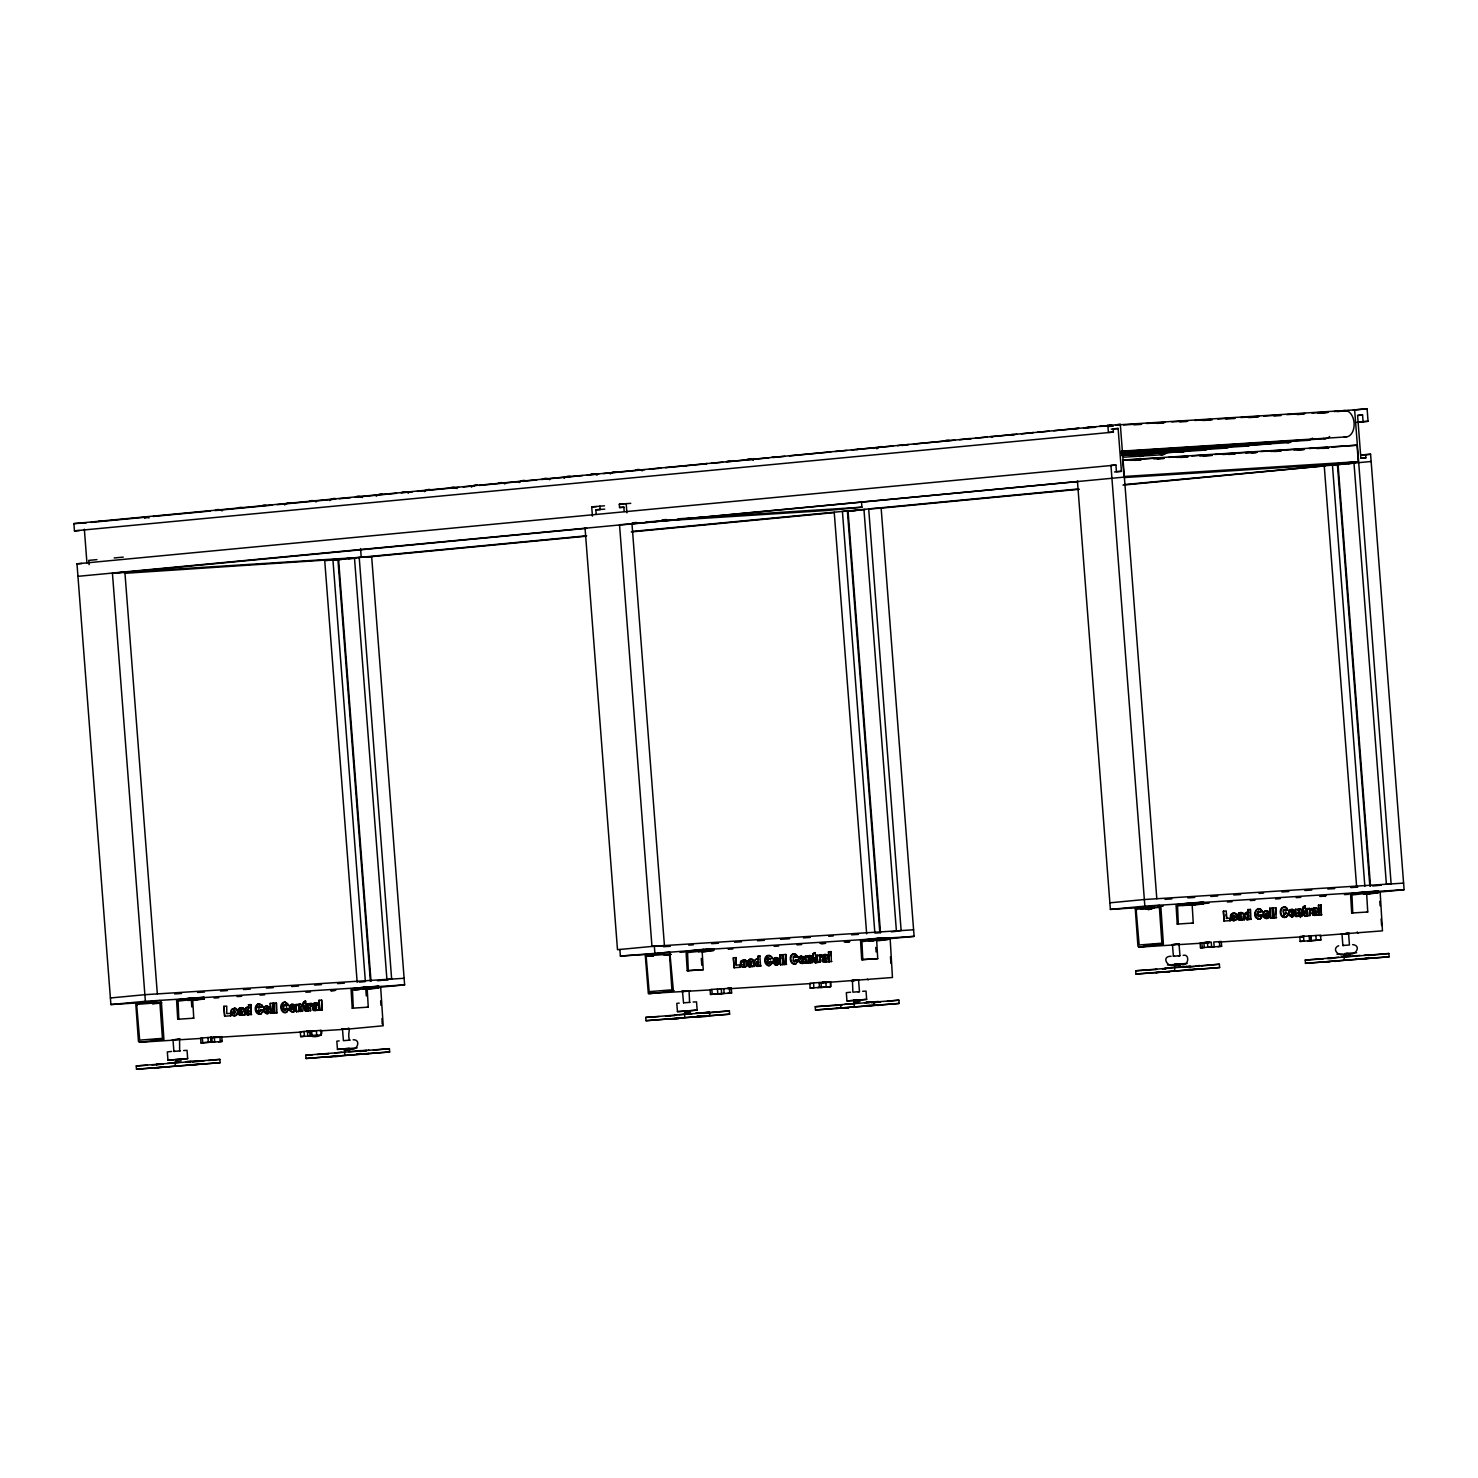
<?xml version="1.0" encoding="UTF-8"?>
<svg xmlns="http://www.w3.org/2000/svg" width="1478" height="1478" viewBox="0 0 1478 1478"><rect width="100%" height="100%" fill="white"/><g stroke="black" fill="none" stroke-linecap="round" stroke-linejoin="round"><path stroke-width="1.5" d="M268.109 1009.197C261.292 1007.386 271.139 1009.492 266.834 1007.885M291.979 1006.204C296.672 1007.331 288.025 1008.181 292.515 1006.167M803.127 959.074C796.346 957.301 806.6 959.333 801.464 957.707M240.729 1013.354L241.561 1012.06M314.408 1008.402C320.32 1005.465 311.415 1011.432 316.717 1006.943M314.98 1008.088L314.851 1009.068M751.36 963.176C748.348 966.815 754.353 961.845 750.03 965.263M825.334 958.852L824.502 960.146M1239.802 918.466L1240.873 918.595C1236.883 916.951 1245.344 916.342 1240.319 918.651M1241.372 916.526C1241.779 920.018 1238.379 917.191 1241.908 916.471M1314.33 913.903L1315.161 913.884C1311.171 912.24 1319.632 911.649 1314.626 913.94M1316.196 911.778L1314.866 913.866L1315.66 911.834M237.958 1010.213L239.528 1008.014A11.454 8.646 84.6 0 1 242.115 1007.867L242.651 1008.051A2.014 1.515 84.6 0 1 243.574 1009.234A3.104 2.346 84.6 0 1 243.815 1010.268L244.978 1014.887L244.35 1010.231A3.104 2.346 84.6 0 0 243.907 1008.698A2.014 1.515 84.6 0 0 243.186 1007.996L242.651 1007.83A11.454 8.646 84.6 0 0 240.064 1007.959C234.614 1011.82 244.517 1008.162 241.062 1010.693M315.387 1004.781L312.264 1005.52L314.352 1003.266A11.454 8.646 84.6 0 1 316.939 1003.119M749.346 966.723L748.33 963.527L751.803 961.753L747.443 961.698L749.549 959.462A11.454 8.646 84.6 0 1 752.136 959.314M824.872 956.266L821.75 957.005L823.837 954.751A11.454 8.646 84.6 0 1 826.424 954.622L826.959 954.788A2.014 1.515 84.6 0 1 827.68 955.49A3.104 2.346 84.6 0 1 828.123 957.023L828.752 961.679L827.588 957.06A3.104 2.346 84.6 0 0 827.347 956.007A2.014 1.515 84.6 0 0 826.424 954.843L825.888 954.659A11.454 8.646 84.6 0 0 823.301 954.806M1239.987 915.159L1237.437 915.048L1239.543 912.794A11.454 8.646 84.6 0 1 1242.13 912.665L1242.665 912.85A2.014 1.515 84.6 0 1 1243.386 913.533A3.104 2.346 84.6 0 1 1243.829 915.067L1244.458 919.741L1243.534 918.281M1314.496 915.455L1311.817 913.589L1312.556 911.723L1316.085 910.393L1311.743 910.356L1313.831 908.102A11.454 8.646 84.6 0 1 1316.418 907.954M1311.743 910.356L1313.406 908.268M260.553 1014L263.306 1010.49C260.091 1008.014 259.685 1014.739 257.874 1010.472M261.218 1009.807L259.334 1011.876M284.866 1010.25L286.75 1008.181L285.439 1010.102L283.573 1009.345L283.37 1005.52L285.051 1004.56M768.819 963.36L770.703 961.291L769.391 963.194M795.57 963.878L798.323 960.367C795.848 957.356 794.591 964.487 792.892 960.349M796.236 959.684L795.681 961.365L793.723 961.624M1260.032 918.836L1262.785 915.325C1259.921 916.711 1253.621 916.582 1258.628 911.076M1260.697 914.642L1258.813 916.711M1284.659 917.376L1287.375 916.323L1288.317 913.7L1285.694 913.071L1284.013 915.067M1286.229 913.016L1284.345 915.085M241.173 1013.723C242.429 1009.973 243.39 1014.037 240.323 1013.631M263.306 1010.49L261.273 1013.668M286.215 1008.236L288.838 1008.864L286.085 1012.375M770.167 961.347L772.791 961.975L772.606 963.028L769.114 965.651M798.323 960.367L797.289 962.326M824.65 960.367L826.202 958.428L824.946 960.515M1262.785 915.325L1260.752 918.503M1288.317 913.7L1286.285 916.877M311.359 1005.705C314.315 1001.918 309.253 1005.964 310.029 1008.384C311.581 1015.016 308.828 1004.948 311.913 1005.65M820.844 957.19C821.343 952.516 822.784 957.855 820.253 957.023M1310.838 910.54C1313.388 906.513 1309.323 910.928 1310.044 913.164C1310.875 920.073 1307.273 909.025 1311.392 910.485M241.875 1009.419L240.508 1010.305M315.368 1005.982L316.532 1005.132L314.796 1005.613M825.315 956.192L824.281 957.097M1313.739 910.503L1314.773 909.58M819.533 957.892L821.38 957.134M767.322 958.631L767.359 961.975M382.174 1023.903L381.989 1018.49M310.971 1003.433L309.604 1004.8L311.858 1003.71M819.089 956.303L820.438 954.917M1311.873 908.49L1309.083 909.635L1311.337 908.545M242.429 1011.636L240.674 1012.781M751.896 963.139L750.159 964.284M266.243 1006.204C278.788 1008.864 257.431 1012.652 270.289 1011.432L267.961 1013.502M293.217 1009.751L295.822 1009.807L292.404 1012.079M777.705 962.806L776.578 963.49L779.774 962.917L776.356 965.171M802.369 961.716L805.307 961.31C803.681 966.169 796.845 961.956 799.321 957.799A3.473 2.623 84.6 0 1 800.54 956.377L801.113 956.137M1267.163 916.194C1265.667 916.36 1264.226 916.656 1269.768 916.268C1268.106 921.127 1260.679 917.321 1263.228 912.813A3.473 2.623 84.6 0 1 1264.466 911.39L1265.574 911.095M1290.996 914.882L1295.301 914.66L1292.973 916.729M315.479 1009.031L316.181 1006.998M257.837 1007.128C259.795 1004.578 262.308 1008.79 258.983 1006.222M792.855 957.005L797.954 956.617L794.443 953.827M249.098 1013.594C249.911 1015.903 249.634 1012.19 247.971 1014.813M249.634 1013.538C246.105 1018.582 242.207 1008.329 246.955 1007.479M758.583 965.079C759.84 969.42 748.976 961.956 756.902 958.871M759.119 965.023L756.921 966.409M1248.577 918.429C1249.704 923.085 1238.638 914.494 1247.358 912.24A2.66 2.014 84.6 0 1 1248.54 912.979L1247.746 909.617L1248.54 912.979M1249.113 918.374L1246.933 919.759M302.233 1011.285L301.771 1004.634L299.831 1004.079L297.983 1005.539L300.367 1004.024M807.45 957.023C813.473 949.615 812.512 971.212 811.367 958.224C811.496 953.901 805.455 956.802 808.004 956.968M1297.462 910.374L1299.273 908.988L1300.954 909.894M819.329 955.638L821.343 955.194M268.22 1011.303L266.89 1011.931L266.169 1010.638M293.771 1009.696L291.166 1009.068M803.238 961.18C794.203 963.564 814.784 956.506 799.986 956.432A3.473 2.623 84.6 0 0 798.767 957.855C796.402 962.695 803.367 965.633 805.307 961.31M820.438 957.097L820.235 962.215L819.514 959.869M292.09 1006.315L291.074 1007.756M775.174 959.887C781.271 959.351 771.516 960.441 777.594 960.682M801.575 957.818L800.54 959.259M1291.569 911.15C1288.89 914.328 1295.689 911.483 1291.458 911.058M241.598 1010.638C232.508 1012.855 244.239 1017.307 242.725 1014.148M240.12 1011.155L238.623 1012.652L239.51 1015.072M315.904 1005.927C312.006 1004.911 311.008 1011.414 315.017 1010.619M314.426 1006.463L312.948 1009.105L315.701 1010.509M751.803 961.753C748.404 960.922 745.448 966.594 749.752 966.815M824.761 956.229C827.662 955.86 816.724 962.437 825.167 961.993M826.091 957.042L822.396 959.444L824.502 962.123M1240.024 914.365C1244.809 913.718 1232.319 919.538 1240.208 920.166M1238.804 916.378L1238.139 918.651L1239.746 920.147M1313.905 911.298L1312.39 912.776L1313.277 915.196M316.495 1009.511L317.327 1010.324L315.738 1010.305M317.031 1009.456L315.165 1010.564M751.674 965.707L752.505 966.501L750.916 966.483M752.21 965.651L749.198 966.852M825.962 960.996L826.793 961.808L825.223 961.79M826.516 960.94L824.632 962.049M1241.668 919.039L1242.499 919.852L1240.338 920.092M1242.222 919.002L1239.654 920.221M1315.974 914.346L1316.806 915.159L1314.644 915.399M1316.51 914.291L1313.092 915.418M1246.582 914.716C1249.187 912.314 1249.704 919.371 1246.785 917.339M808.706 957.855L808.06 963.009L808.503 957.781L809.778 958.354L810.166 962.862L809.353 957.781M1298.811 911.187C1302.746 930.013 1298.829 898.698 1298.053 916.36M234.078 1010.231L234.337 1013.76M247.971 1012.873L248.064 1009.529L247.085 1011.987M742.695 962.16C746.242 959.388 745.263 968.293 742.658 964.395M744.099 965.245L743.545 961.735L744.228 965.337M757.808 964.229C759.747 958.095 753.429 963.674 758.343 964.173C760.191 959.832 755.221 960.94 757.457 964.358M1234.222 918.669C1237.659 915.048 1230.62 913.847 1233.816 918.595C1236.975 915.325 1230.139 913.755 1233.28 918.632M1247.801 917.579L1247.543 914.365M768.32 957.91L767.932 963.065M1258.314 911.261L1258.48 916.693M1283.31 909.691L1283.735 914.974M1297.85 909.727L1299.846 908.878M313.595 1003.636L312.264 1005.52M294.27 1011.488L295.822 1009.807M286.806 1012.042L288.838 1008.864M246.53 1007.682L245.514 1011.95L247.99 1014.869M303.341 1004.024L303.249 1002.712C307.054 997.299 305.577 1008.402 305.207 1001.16M303.249 1002.712L305.761 1001.123M812.826 955.509L812.715 954.197C816.854 949.449 813.51 957.097 816.595 955.268L816.207 957.319M812.715 954.197L815.228 952.608M1305.111 915.99L1303.485 915.104L1302.728 907.547C1306.534 902.134 1305.056 913.238 1304.705 906.014M1302.728 907.547L1305.24 905.959M257.708 1004.319L256.008 1010.084L259.056 1014.056M283.24 1002.712L281.43 1007.59L283.684 1012.134M767.193 955.804L765.382 960.7L768.061 965.43M1232.523 913.404L1231.599 914.254A3.492 2.642 84.6 0 0 1230.971 916.231L1231.71 919.242A3.64 2.753 84.6 0 0 1233.169 920.388M268.386 1013.335L270.289 1011.432M139.523 1042.304L163.929 1039.496L161.379 1002.066L160.178 1000.532L135.754 1003.34L138.452 1041.38L139.523 1042.304L173.794 1040.142M749.106 959.628L747.443 961.698M823.394 954.917L821.75 957.005M1239.1 912.961L1237.437 915.048M1292.308 909.487C1301.434 913.145 1286.858 914.402 1292.696 914.586M1239.728 914.549L1241.003 914.235M259.149 1006.241L258.705 1011.746M767.784 957.966L770.426 958.963L768.098 957.781M794.166 956.118L793.224 958.926L794.554 961.679M1284.53 909.395L1283.218 911.113L1284.271 914.919M826.202 958.428L824.558 959.333M770.038 965.485L772.791 961.975M293.494 1011.894L294.455 1011.654M777.446 964.986L779.774 962.917M258.447 1004.024C253.292 1004.874 254.659 1015.257 260.183 1014.093M283.979 1002.417C278.418 1003.47 280.598 1014.647 286.621 1012.338M767.913 955.509C763.221 956.229 763.867 965.356 768.542 965.54M793.464 953.901C789.178 955.453 790.231 964.321 795.201 963.97M1257.926 908.859C1254.101 910.356 1254.6 917.099 1258.055 918.78M1283.458 907.252C1279.523 908.748 1280.096 916.138 1284.086 917.284M266.095 1006.259L264.968 1006.555A3.473 2.623 84.6 0 0 263.749 1007.978L264.026 1012.19L267.407 1013.631M775.581 957.762L774.454 958.04A3.473 2.623 84.6 0 0 773.234 959.462L773.29 963.231L775.932 965.097M235.039 1015.645L235.63 1015.404A3.547 2.679 84.6 0 0 236.554 1014.555A3.473 2.623 84.6 0 0 237.09 1013.298M744.506 967.129L745.651 966.834A3.547 2.679 84.6 0 0 746.889 965.393A3.473 2.623 84.6 0 0 747.203 964.025L746.926 961.882A3.436 2.586 84.6 0 0 745.226 959.924L741.605 960.903A3.492 2.642 84.6 0 0 740.958 962.88L741.697 965.891A3.64 2.753 84.6 0 0 743.157 967.037M1234.518 920.48L1235.109 920.24A3.547 2.679 84.6 0 0 1236.033 919.39A3.473 2.623 84.6 0 0 1236.661 917.413L1236.384 915.288A3.436 2.586 84.6 0 0 1234.684 913.33L1234.019 913.127M313.391 1003.488L313.816 1003.322A11.454 8.646 84.6 0 1 316.403 1003.174L317.474 1003.303A2.014 1.515 84.6 0 1 318.195 1003.987A3.104 2.346 84.6 0 1 318.638 1005.52L319.266 1010.195L318.454 1009.529M1247.709 914.235L1247.986 917.653M260.405 1007.534L262.936 1006.74L261.976 1004.911L257.893 1004.079M284.792 1010.084C279.083 1002.971 293.826 1005.871 284.958 1002.324M285.956 1005.908L288.487 1005.132M769.89 959.019L772.421 958.243L771.461 956.395L767.378 955.564M794.647 956.248L795.423 957.393L797.954 956.617M1259.884 912.369C1260.05 909.764 1258.166 913.422 1262.415 911.575C1257.981 902.337 1250.018 917.653 1258.535 918.891M1284.327 909.469C1287.671 912.942 1289.093 906.901 1284.437 907.159M1285.435 910.744L1287.966 909.968M266.982 1007.774L265.523 1009.382M1291.033 911.205L1291.994 911.002M1239.063 916.046L1240.541 915.529M234.485 1010.102C229.367 1014.425 239.639 1013.797 233.93 1010.158M171.633 1051.431L167.328 1051.911L167.956 1060.132L187.669 1058.599L187.041 1050.359L183.642 1050.525M187.669 1058.599L181.055 1059.264M339.219 1040.881L336.836 1041.177L337.464 1049.417L349.178 1048.345M353.15 1039.791C361.888 1039.163 356.919 1052.983 348.808 1048.475M679.178 1003.1L676.795 1003.396L677.441 1011.636L697.154 1010.084L696.526 1001.862L693.127 1002.01M697.154 1010.084L690.54 1010.749M850.626 992.2L846.321 992.662L846.949 1000.902L866.662 999.368L866.034 991.128L862.635 991.276M866.662 999.368L857.517 1000.236M1171.112 956.266C1159.916 956.1 1168.692 970.344 1177.098 964.173M1183.121 955.361C1190.547 953.421 1188.441 968.127 1180.534 964.099M1338.698 945.717C1330.533 948.987 1339.733 958.483 1346.606 953.439M1352.629 944.627C1362.18 945.403 1355.326 957.06 1347.474 953.384M234.208 1013.89L234.337 1010.231M299.572 1006.241L298.574 1011.525L299.036 1006.296L300.293 1006.851L300.681 1011.377L299.868 1006.296M305.761 1011.229L307.738 1010.86L307.424 1008.975C303.877 1009.64 306.297 1002.749 306.796 1009.197M815.246 962.714L817.205 962.363L816.909 960.478L815.265 959.924M816.909 960.478L815.376 960.534M1305.24 916.064L1307.217 915.695L1306.903 913.81C1303.356 914.476 1305.795 907.584 1306.275 914.032M174.995 1051.338L173.887 1051.394L173 1039.865L180.39 1039.274L172.224 1039.902L173.683 1039.847M176.954 1039.496L179.577 1039.348L179.632 1050.987M306.463 1011.118L307.738 1010.86M173.887 1051.394L180.464 1050.876M181.166 1060.779L175.18 1061.259M349.639 1040.198C347.108 1035.45 351.025 1026.6 348.254 1028.725M347.275 1028.725L349.251 1028.577L342.508 1029.131L343.395 1040.66L349.972 1040.142M684.739 991.128L681.672 991.424L685.589 991.054M689.598 1002.417L689.062 990.833L685.367 991.054M815.948 962.621L817.205 962.363M852.824 980.524L851.18 980.69L855.282 980.32M857.739 980.21L859.309 980.08L855.947 980.265M852.436 980.561L852.88 992.163L859.457 991.646L858.57 980.117L856.76 980.21M1178.964 944.202L1171.666 944.756L1179.056 944.183L1179.943 955.712L1178.465 955.878M1305.942 915.972L1307.217 915.695M1176.433 944.331L1172.479 944.701L1173.366 956.229L1179.943 955.712M1341.599 933.967L1349.396 933.394L1347.751 933.56M1343.465 933.819L1341.174 934.041L1342.948 933.93L1341.987 933.967L1342.874 945.495L1349.451 944.996L1348.564 933.468L1344.001 933.745M1350.153 954.899L1344.167 955.361M321.41 1035.136C295.822 1034.729 326.656 1041.066 321.059 1030.332L310.731 1031.201L314.038 1030.868M321.059 1030.332L320.948 1035.265M830.525 981.835L830.433 986.75L825.26 987.193L820.586 987.489L830.895 986.62L830.525 981.835L820.678 982.574M1311.041 940.71L1320.889 939.971L1320.538 935.168L1315.845 935.482L1310.672 935.925L1311.041 940.71L1320.889 939.971M1283.625 909.524L1285.971 910.688M683.538 1002.878L682.485 991.35L686.623 991.073M689.062 990.833L687.473 990.907M1348.139 933.523L1345.941 933.616M246.42 1007.516L247.417 1007.386A2.66 2.014 84.6 0 1 248.526 1008.199L248.803 1004.726L248.526 1008.199M750.03 961.014L751.009 960.885M241.394 1015.201L239.325 1015.275M749.66 966.871L750.879 966.704M266.871 1013.686L268.497 1013.446M1266.35 918.522L1269.768 916.268M1291.883 916.914L1295.301 914.66M259.648 1014.148L261.089 1013.945M796.106 963.822C789.677 966.353 787.829 953.661 794.296 953.772M1259.127 918.983L1260.568 918.78M1286.1 917.173C1279.671 919.704 1277.842 907.012 1284.308 907.104M234.3 1008.218L231.584 1009.474A3.492 2.642 84.6 0 0 230.938 1011.432L231.677 1014.444A3.64 2.753 84.6 0 0 233.136 1015.608L234.873 1015.7M743.785 959.702L741.069 960.959A3.492 2.642 84.6 0 0 740.423 962.935L741.162 965.947A3.64 2.753 84.6 0 0 742.621 967.092L745.041 967.074M1232.578 913.219L1233.779 913.053M283.443 1002.453L284.829 1002.269M291.092 1004.707L292.311 1004.541M234.337 1015.755L236.166 1015.349A3.547 2.679 84.6 0 0 237.404 1013.908A3.473 2.623 84.6 0 0 237.718 1012.522L237.441 1010.398A3.436 2.586 84.6 0 0 235.759 1008.439L234.54 1008.292M775.045 957.818L776.264 957.652M1265.039 911.15L1266.258 911.002M1291.79 909.376L1289.998 909.764A3.473 2.623 84.6 0 0 1288.779 911.187L1289.038 915.399L1292.419 916.859M1233.816 920.591L1235.645 920.184A3.547 2.679 84.6 0 0 1236.883 918.743A3.473 2.623 84.6 0 0 1237.197 917.358L1236.92 915.233A3.436 2.586 84.6 0 0 1235.238 913.275L1231.063 914.309A3.492 2.642 84.6 0 0 1230.417 916.268L1231.156 919.279A3.64 2.753 84.6 0 0 1232.615 920.443L1233.742 920.517M190.477 1061.777L185.563 1061.906M359.985 1051.061L348.66 1051.652M869.47 1002.546L864.556 1002.675M1189.956 966.612L1178.613 967.203M1333.913 957.762L1338.532 957.264M202.375 1037.944L200.62 1038.166L200.99 1042.951L212.148 1042.064L211.779 1037.26L202.375 1037.944L202.745 1042.729L200.99 1042.951M210.024 1037.482L211.779 1037.26M711.86 989.429L710.105 989.65L710.475 994.454L721.634 993.549L721.264 988.745L711.86 989.429L712.23 994.232L710.475 994.454M1200.469 947.786L1211.627 946.899L1211.258 942.096L1201.854 942.779L1200.099 943.001L1200.469 947.786L1204.293 947.564L1203.923 942.761L1208.986 942.299L1204.108 942.724M1145.893 907.307L1146.281 907.344M1156.794 969.272L1155.593 969.402L1156.535 969.365M173 1039.865L176.104 1039.57M343.949 1029.076L341.769 1029.168L344.762 1028.91M1180.238 964.007L1178.779 964.044M1180.368 965.651L1176.377 965.891M194.357 997.983L189.517 998.426M194.874 999.682L189.646 1000.089M701.052 949.67L698.983 949.929M368.853 986.935L364.013 987.396M704.692 951.075L698.207 951.592L701.662 951.389M1193.836 902.818L1188.996 903.28M879.059 938.382L873.48 938.881M1366.651 893.543L1370.106 893.34L1363.621 893.876M676.702 1014.869L674.578 1015.183M844.64 1004.319L858.127 1003.137M1152.156 908.545L1149.09 908.804M728.155 988.412L727.804 988.376M342.12 1029.131L343.986 1028.965M683.723 1002.823L689.949 1002.361M689.764 1010.712L684.074 1011.1L685.108 1011.063M695.99 1013.151L700.461 1012.8M349.916 1050.137L348.937 1050.137M368.89 1050.101L368.595 1050.064M688.101 990.944L689.875 990.777L688.379 990.851M79.442 530.547L74.454 530.861L73.9 523.618L1120.306 424.389L1156.812 898.753M90.952 522.399L148.41 516.931M152.991 516.487L210.43 511.019M215.031 510.594L272.469 505.125M277.07 504.682L334.508 499.213M339.109 498.77L350.6 497.68M355.182 497.236L396.547 493.301M401.148 492.858L412.639 491.768M417.221 491.343L458.586 487.389M463.187 486.964L474.66 485.874M479.26 485.431L520.625 481.495M525.207 481.052L536.699 479.962M541.299 479.519L582.665 475.583M587.246 475.14L598.738 474.05M603.338 473.607L644.685 469.671M649.285 469.247L660.777 468.138M665.377 467.713L706.724 463.778M711.324 463.335L722.816 462.244M727.416 461.801L768.763 457.866M773.364 457.423L784.855 456.332M789.437 455.889L830.802 451.954M835.403 451.511L846.894 450.421M851.476 449.996L892.841 446.042M897.442 445.617L908.915 444.527M913.515 444.084L954.88 440.148M959.481 439.705L970.954 438.615M975.554 438.172L987.045 437.082M991.646 436.638L1016.919 434.236M1021.501 433.793L1032.993 432.703M1037.593 432.26L1049.084 431.17M1053.685 430.745L1078.958 428.324M1083.54 427.899L1095.032 426.791M1099.632 426.366L1111.123 425.276M1115.705 424.833L1120.306 424.389M1111.234 429.156L1118.125 428.491L1121.414 471.316L1114.523 471.981M74.454 530.861L1113.377 432.112L1113.137 428.805L1118.125 428.491M1317.859 413.064L1327.059 412.196M1333.95 411.531L1367.095 408.778L1368.055 421.304L1356.564 422.394M1321.147 413.156L1328.038 412.491M1337.22 411.623L1348.712 410.533M1353.312 410.09L1367.095 408.778M1357.968 415.466L1362.568 415.041L1363.067 421.618L1358.485 422.061M592.438 516.099L591.717 506.88L604.502 505.809M624.141 507.268L619.559 507.545L619.3 504.257L630.773 503.314M596.207 514.196L595.856 509.818L604.761 509.116M619.559 507.545L623.864 507.139L624.196 511.536M96.975 559.608L88.772 560.384L89.105 564.707M114.194 557.963L123.247 557.114M136.142 1002.971L110.905 1004.56L76.985 563.802L1115.927 465.053L1116.426 471.63L1121.414 471.316M1322.57 448.462L1328.722 447.889M1123.982 477.579L1323.845 464.942L1358.3 461.653L1357.044 445.192L1331.918 447.058M77.965 576.328L1124.37 477.098M115.21 573.094L124.411 572.226M586.711 528.293L124.891 572.263L157.333 993.9M627.891 524.376L1078.404 481.477M1361.016 455.002L1370.586 454.245L1404.1 889.719L1378.826 892.121M1361.404 455.132L1370.586 454.245M1361.256 458.291L1365.857 457.866L1365.598 454.559M861.563 502.594L861.933 507.194L827.458 510.464L645.978 521.956M586.674 535.775L324.735 560.716L357.177 982.371M632.621 531.396L1078.367 488.959M1124.333 484.581L1371.141 461.487M333.603 560.033L337.926 559.626L370.368 981.263M124.429 573.335L355.828 558.074M865.314 509.559L848.076 511.203L880.519 932.858M1333.082 464.868L1337.405 464.462L1369.847 886.098M1364.859 886.412L1332.417 464.776L1355.308 462.91M337.206 559.922L341.806 559.497M348.697 558.832L355.588 558.185M369.371 556.873L585.343 536.292M631.309 531.932L833.5 512.681M849.573 511.148L855.873 510.538M879.447 508.303L1079.346 489.273M1123.003 485.117L1325.193 465.866M1336.685 464.757L1341.285 464.332M1348.176 463.667L1352.776 463.242M110.407 997.983L144.862 994.694L404.122 978.288M913.589 929.791L654.348 946.197L617.49 949.689L585.048 528.052M1109.886 902.818L1144.341 899.529L1403.601 883.123M110.905 1004.56L145.38 1001.29L404.621 984.884L371.662 556.652L112.42 573.058L145.38 1001.29M619.873 949.467L620.39 956.063L701.533 949.744M1077.444 481.163L1110.384 909.413L1144.859 906.125L1404.1 889.719M143.348 1002.601L150.276 1002.768M189.129 998.241L176.566 999.922L177.73 1019.247L193.766 1018.194L192.713 1000.532L204.204 998.943L204.093 997.299L189.129 998.241L189.258 999.885L178.081 1001.086L178.801 1019.136L177.73 1019.247M359.228 982.168L365.38 981.577L332.938 559.94L337.926 559.626M698.614 949.744L686.032 951.426L687.215 970.732L703.232 969.679L702.198 952.017L713.689 950.428L713.56 948.784L698.614 949.744L698.743 951.389L687.566 952.571L688.286 970.621L687.215 970.732M1146.78 907.067L1136.915 908.009L1145.45 907.455M1188.608 903.076L1176.045 904.758L1177.209 924.083L1193.245 923.029L1192.192 905.367L1203.683 903.779L1203.572 902.134L1188.608 903.076L1188.737 904.721L1177.56 905.922L1178.28 923.972L1177.209 924.083M377.5 980.745L388.271 979.729M891.289 931.824L895.594 931.417M1372.674 885.987L1381.283 885.174M194.209 998.241L204.093 997.299M705.671 949.541L713.56 948.784M1157.791 906.494L1161.745 906.125M1193.688 903.076L1203.572 902.134M653.498 955.693L649.193 956.1L653.442 955.896M152.511 1003.876L161.139 1003.045M664.158 955.157L670.606 954.529M363.625 987.212L351.043 988.893L352.226 1008.199L368.262 1007.146L367.209 989.484L378.701 987.895L378.59 986.251L363.625 987.212L363.754 988.856L352.466 990.149L353.297 1008.088L352.226 1008.199M825.352 943.241L821.417 943.611L825.685 943.352M873.11 938.696L860.529 940.377L861.692 959.684L877.729 958.649L876.694 940.969L888.186 939.398L888.056 937.754L873.11 938.696L873.239 940.341L861.933 941.634L862.782 959.591L861.692 959.684M1363.104 892.047L1350.523 893.728L1351.705 913.034L1367.741 911.981L1366.688 894.319L1378.18 892.749L1378.069 891.086L1363.104 892.047L1363.233 893.691L1351.945 894.984L1352.776 912.942L1351.705 913.034M330.832 990.796L334.785 990.426M368.706 987.193L378.59 986.251M844.271 941.911L849.111 942.114M878.191 938.696L888.056 937.754M1368.185 892.028L1378.069 891.086M377.056 987.507L404.621 984.884M888.832 938.77L914.106 936.368L881.147 508.136L868.694 508.931L901.137 930.567L896.407 931.029L863.946 509.374M223.899 1006.315L224.656 1016.199L223.899 1006.315L226.744 1006.112L226.781 1013.612L230.919 1013.335L230.568 1015.829L230.919 1013.335M733.365 957.799L734.141 967.684L733.365 957.799L736.229 957.615L736.266 965.116L736.229 957.615M1223.378 911.15L1224.135 921.034L1223.378 911.15L1226.223 910.947L1226.795 918.411L1225.964 914.734M758.011 959.684L758.288 956.211L758.011 959.684A2.66 2.014 84.6 0 0 756.828 958.945M250.909 1004.597L251.131 1014.518L250.909 1004.597L248.267 1004.781M759.84 956.137L760.597 966.021M1250.388 909.432L1250.61 919.353L1250.388 909.432L1247.746 909.617M270.271 1003.377L271.047 1013.261L270.271 1003.377L272.894 1003.192L273.116 1013.132L272.894 1003.192M273.763 1003.156L274.52 1013.04L273.763 1003.156L276.386 1002.971L276.608 1012.91L276.386 1002.971M779.756 954.862L780.513 964.746L779.756 954.862L782.379 954.696L782.601 964.617M782.379 954.696L782.139 958.686M783.229 954.659L784.005 964.524L783.229 954.659L785.853 954.474L786.074 964.395L785.853 954.474M1269.75 908.213L1270.526 918.097L1269.75 908.213L1272.373 908.028L1272.595 917.967L1272.373 908.028M1273.242 907.991L1273.999 917.875L1273.242 907.991L1275.865 907.806L1276.087 917.746M1275.865 907.806L1275.773 913.792M319.026 1000.292L319.784 1010.176L319.026 1000.292L321.65 1000.107L321.871 1010.047L321.65 1000.107M828.511 951.795L829.269 961.661L828.511 951.795L831.116 951.61L831.357 961.531M831.116 951.61L830.895 955.601M1318.505 905.127L1319.263 915.011L1318.505 905.127L1321.129 904.942L1321.35 914.882L1321.129 904.942M262.936 1006.74L261.033 1004.56M772.421 958.243L769.502 955.545M1262.415 911.575L1259.496 908.878M285.162 1004.763L286.492 1005.853M295.951 1004.486L296.505 1011.654L295.951 1004.486L298.427 1004.319L298.519 1005.483M298.427 1004.319L297.983 1005.539M805.436 955.989L805.99 963.139L805.436 955.989L807.912 955.804M1295.43 909.321L1295.984 916.489L1295.43 909.321L1297.906 909.155L1297.998 910.319M305.632 1011.155L304.043 1005.982L302.731 1006.075L303.784 1002.657M306.574 1003.821L306.722 1005.834M307.572 1003.765L308.126 1010.915L307.572 1003.765L310.066 1003.58L310.158 1004.763M310.066 1003.58L309.604 1004.8M815.117 962.64L813.51 957.467L812.216 957.578L813.269 954.141M817.057 955.25L817.611 962.4L817.057 955.25L819.533 955.065L819.625 956.248M1304.631 915.824L1303.522 910.817L1302.21 910.928L1303.263 907.492M1306.589 908.601L1306.201 910.67L1306.589 908.601L1304.908 908.73M1307.051 908.601L1307.605 915.75L1307.051 908.601L1309.545 908.416L1309.637 909.598M1309.545 908.416L1309.083 909.635M316.532 1005.132L315.627 1004.781L316.606 1005.557M1267.052 914.088C1268.53 910.633 1261.824 915.843 1267.588 914.032M293.66 1007.571L292.385 1006.278M740.404 964.838L740.053 967.314L740.404 964.838L736.266 965.116M1230.398 918.171L1230.047 920.665L1230.398 918.171L1226.26 918.448M1293.139 912.425L1291.864 911.113M775.1 962.178L779.811 961.864L779.257 959.277L777.206 957.873M1265.722 911.039C1269.75 908.748 1270.359 918.965 1268.9 913.145M192.676 1018.287L193.766 1018.194M749.808 965.116L750.861 965.245M1192.155 923.122L1193.245 923.029M292.94 1012.024L289.559 1010.564L289.3 1006.352A3.473 2.623 84.6 0 1 290.519 1004.929C295.304 1000.846 296.875 1013.151 294.769 1006.222M1295.338 913.607L1292.733 909.598M307.424 1008.975L307.184 1010.915M749.013 959.499A11.454 8.646 84.6 0 1 751.581 959.37L752.671 959.499A2.014 1.515 84.6 0 1 753.374 960.183A3.104 2.346 84.6 0 1 753.835 961.716L754.464 966.39L753.3 961.772A3.104 2.346 84.6 0 0 753.059 960.718M1306.903 913.81L1306.663 915.75M1299.716 908.933C1304.464 909.173 1301.083 922.531 1301.361 911.575M1313.295 908.157A11.454 8.646 84.6 0 1 1315.882 908.009L1316.953 908.139A2.014 1.515 84.6 0 1 1317.674 908.822A3.104 2.346 84.6 0 1 1318.117 910.356L1318.745 915.03L1317.582 910.411M367.172 1007.257L368.262 1007.146M1366.651 912.092L1367.741 911.981M649.008 993.807L673.414 990.981L669.793 952.017L645.239 954.825L648.325 993.53L710.696 989.89M1139.002 947.139L1163.408 944.331L1160.858 906.901L1159.657 905.367L1135.233 908.176L1137.931 946.216L1139.002 947.139L1173.273 944.978M215.936 1037.039L210.578 1037.501L210.948 1042.286L222.143 1041.454L221.774 1036.669L213.682 1037.242M720.063 988.985L731.259 988.154L731.628 992.957L727.897 993.308M727.527 988.505L731.259 988.154M304.043 1031.459L300.311 1031.81L300.681 1036.614L311.895 1035.782L311.525 1030.979L309.641 1031.053L304.043 1031.459L304.413 1036.263L300.681 1036.614M813.528 982.944L809.796 983.313L810.166 988.098L821.38 987.267L821.011 982.482L819.126 982.537L813.528 982.944L813.898 987.747L810.166 988.098M1311.374 940.618L1300.16 941.449L1299.79 936.646L1311.004 935.833L1311.374 940.618L1307.642 940.969M311.525 1030.979L306.999 1031.367M210.948 1042.286L214.679 1041.935L214.31 1037.131M218.43 1041.824L222.143 1041.454M347.459 1029.15L383.208 1025.769L380.733 988.191L379.532 986.639M820.382 982.962L892.453 977.494L890.218 939.675L889.165 938.142M1217.909 946.659L1221.622 946.308L1221.253 941.504L1213.789 941.985L1214.159 946.77L1210.427 947.121L1221.622 946.308M1319.521 935.722L1382.466 930.844L1380.212 893.026L1379.011 891.474M1300.16 941.449L1303.892 941.098L1303.522 936.295M311.895 1035.782L308.163 1036.133C305.65 1031.995 311.858 1030.369 306.537 1031.311M817.648 987.637L821.38 987.267M136.253 1065.934L219.889 1059.393L220.148 1062.682L136.493 1069.222L136.253 1065.934L147.467 1065.213M645.72 1017.418L729.375 1010.897L729.615 1014.185L645.978 1020.707L645.72 1017.418L659.188 1016.568M1135.732 970.769L1219.368 964.229L1219.627 967.536L1135.972 974.057L1135.732 970.769L1155.925 969.494M192.528 1061.998L203.927 1060.908M208.49 1060.483L219.889 1059.393M704.285 1013.28L729.375 1010.897M1189.716 967.055L1194.279 966.63M1201.115 965.965L1219.368 964.229M136.493 1069.222L220.148 1062.682M645.978 1020.707L729.615 1014.185M1135.972 974.057L1219.627 967.536M305.761 1055.2L389.398 1048.678L389.656 1051.966L306.001 1058.488L305.761 1055.2L312.486 1054.775M815.228 1006.703L898.883 1000.163L899.141 1003.451L815.486 1009.991L815.228 1006.703L842.164 1004.985M1305.24 960.035L1388.877 953.513L1389.135 956.802L1305.48 963.342L1305.24 960.035L1323.179 958.908M359.745 1051.486L366.599 1050.84M373.435 1050.193L389.398 1048.678M871.503 1002.768L880.629 1001.899M887.484 1001.253L898.883 1000.163M1368.351 955.472L1388.877 953.513M306.001 1058.488L389.656 1051.966M815.486 1009.991L899.141 1003.451M1305.48 963.342L1389.135 956.802M167.236 1063.384L179.134 1062.368M1146.023 908.952L1148.942 909.746M1320.39 896.259L1324.805 895.908M1347.086 933.616L1348.342 933.523M214.31 1037.297L219.465 1036.817L213.46 1037.316M853.471 980.468L851.993 980.616M857.979 991.812L859.457 991.646M1176.266 964.229L1174.068 964.45L1175.804 964.358M1175.62 965.947L1174.289 966.113M689.228 1012.412C694.106 1011.931 681.487 1012.855 685.238 1012.707M179.632 1059.264L181.11 1059.116L175.069 1059.615M1364.637 892.047L1363.492 892.232M194.745 998.038L190.237 998.389M369.371 988.634L363.218 989.059L366.673 988.856M1171.906 967.739L1164.405 968.496L1165.643 968.515M679.03 1014.647L691.981 1013.612M341.935 1052.188L334.619 1052.964M1325.267 895.964L1320.778 896.315M656.62 953.883L658.431 953.735M1304.317 936.276L1302.118 936.498L1303.965 936.405M827.218 982.168L825.611 982.297M218.023 1036.983L216.416 1037.113M1343.022 933.837L1344.241 933.745M1346.31 933.69L1347.53 933.597M853.028 980.487L854.247 980.394M1345.774 953.513L1344.056 953.716M855.762 1000.163L853.582 1000.366L855.319 1000.292M857.831 1000.107L860.085 999.885L858.293 999.978M702.493 949.67L704.563 949.412M1341.414 957.023L1357.1 955.86M658.966 953.809L662.403 953.495L657.082 953.957M1203.923 942.761L1209.503 942.317M1346.569 933.671L1344.444 933.837L1346.125 933.597M686.808 991.073L682.43 991.387L684.924 991.202M825.13 982.223L822.137 982.5L826.812 982.113M854.007 980.413L856.926 980.191M712.23 994.232L721.634 993.549M344.522 1028.91L345.575 1028.836M202.745 1042.729L212.148 1042.064M1357.876 955.564L1355.252 955.804L1356.194 955.767M1326.985 958.501L1329.812 958.28M347.127 1048.604L344.097 1048.881L346.665 1048.752M1365.561 891.973L1369.053 891.733M685.108 991.202L686.18 991.128M1176.58 964.099L1179.148 963.915M345.612 1028.836L346.646 1028.743M1346.089 953.384L1356.656 952.719M1196.127 965.891L1199.545 965.577L1198.566 965.633M856.095 1000.033L858.663 999.83M348.124 1050.193L344.152 1050.544L345.261 1050.488M366.913 1050.267L355.736 1050.987L360.484 1050.581M328.984 1053.537L325.622 1053.832L326.564 1053.814M1191.656 904.739L1189.845 904.869M1192.155 904.591L1195.61 904.388L1189.125 904.924M1366.522 891.899L1368.332 891.77M1366.152 893.71L1364.342 893.839M702.032 949.597L703.842 949.467M702.161 951.241L703.971 951.111M876.528 938.548L878.338 938.419M876.029 938.715L874.219 938.844M192.676 999.756L194.486 999.627M190.366 1000.033L192.177 999.904M367.172 988.708L368.983 988.579M731.628 992.957L720.414 993.789L724.146 993.419L723.777 988.634M1177.966 964.099L1187.148 963.434M1175.435 964.506L1167.435 964.968M1358.633 955.509L1359.963 955.416M346.462 1028.78L348.937 1028.614M685.441 1011.155L677.441 1011.636M854.949 1000.44L846.949 1000.902M1189.716 903.224L1194.575 902.762M878.468 940.063L872.704 940.562L879.188 940.026M364.733 987.341L369.574 986.879M1146.392 909.007L1151.898 908.508M1177.467 944.257L1179.111 944.146M1346.754 933.56L1348.73 933.412M684.296 991.258L682.485 991.35M1342.504 953.957L1336.943 954.252M1190.455 966.15L1185.744 966.538L1186.686 966.501M1364.305 955.268L1369.053 954.862L1368.074 954.899M1190.714 969.439C1174.918 970.676 1210.851 968.035 1195.037 969.291M1360.222 958.705C1344.426 959.961 1380.36 957.319 1364.545 958.557M1160.563 972.302L1155.833 972.69L1156.794 972.672M1164.886 972.155L1169.652 971.748L1168.655 971.803M1330.071 961.587L1325.341 961.975L1326.302 961.938M1334.394 961.421L1339.16 961.033L1338.163 961.07M704.784 1012.633L709.551 1012.245L696.193 1013.187M869.969 1002.066C855.873 1003.211 883.05 1001.068 877.803 1001.641C868.288 1002.232 879.17 1007.165 878.32 1004.855M670.31 1015.663L665.58 1016.051L674.892 1015.571M700.72 1016.088C686.272 1015.94 716.017 1019.229 708.553 1012.282M870.228 1005.373L865.498 1005.761L874.551 1005.206M674.892 1018.804C688.046 1017.843 665.58 1019.155 666.781 1019.321M844.4 1008.088C857.517 1007.128 835.052 1008.421 836.289 1008.587M173.499 1059.837L167.956 1060.132M190.976 1061.296C177.748 1062.276 200.528 1060.945 199.087 1060.798M160.825 1064.178L156.114 1064.566L157.056 1064.53M191.235 1064.603C178.007 1065.564 200.786 1064.234 199.327 1064.086M360.743 1053.869C347.515 1054.83 370.294 1053.5 368.853 1053.352M165.407 1067.319C178.561 1066.359 156.114 1067.652 157.315 1067.837M334.915 1056.585C348.069 1055.625 325.622 1056.936 326.823 1057.103M821.768 982.593L824.89 982.39M1117.017 424.925L1344.463 410.533M1089.157 427.142L1096.048 426.699M1100.648 426.403L1112.14 425.682M1123.613 424.962L1141.995 423.798M1146.595 423.502L1164.978 422.338M1171.869 421.914L1187.942 420.879M1194.834 420.454L1210.925 419.438M1217.817 418.995L1233.89 417.978M1240.781 417.535L1259.164 416.39M1263.764 416.094L1279.837 415.078M1286.728 414.634L1305.111 413.471M1312.002 413.046L1323.475 412.307M1071.938 428.786L1078.829 428.343M1085.72 427.899L1094.902 427.327M1108.685 426.458L1113.285 426.163M1133.959 424.851L1140.85 424.426M1156.923 423.392L1163.814 422.967M1179.906 421.951L1186.797 421.507M1202.87 420.491L1212.071 419.918M1225.853 419.031L1235.035 418.459M1248.818 417.59L1258.018 416.999M1274.091 415.983L1280.983 415.558M1297.056 414.542L1303.947 414.099M1362.568 415.041L1357.58 415.355L1360.869 458.18L1365.857 457.866M1113.377 432.112L1108.408 432.426L1107.835 425.184M1363.067 421.618L1368.055 421.304M1121.359 451.141L1346.476 436.897M1121.063 451.603L1325.507 438.67M1122.208 452.083L1308.289 440.296M1121.155 453.21L1288.853 442.606M1122.486 453.303L1269.51 443.991M1121.617 454.042L1247.968 446.042M1123.04 454.633L1226.426 448.093M1122.19 455.39L1204.884 450.143A13.21 8.646 86.4 0 0 1207.083 449.497M1121.506 455.575L1183.527 451.658M73.9 523.618L86.371 522.842M1123.686 457.201L1162.743 454.725M1357.044 445.192L1122.707 460.009L1123.982 476.489L1358.3 461.653M1122.855 460.286L1164.221 457.681M1168.802 457.386L1187.185 456.222M1191.785 455.926L1210.168 454.762M1214.75 454.485L1256.097 451.862M1260.697 451.566L1304.353 448.813M1308.935 448.518L1327.318 447.354M1130.892 460.342L1140.092 459.75M1153.875 458.882L1163.057 458.291M1176.839 457.423L1188.33 456.702M1199.822 455.963L1211.313 455.242M1222.786 454.522L1234.278 453.783M1245.769 453.062L1257.242 452.342M1271.043 451.474L1280.225 450.882M1294.007 450.014L1303.19 449.423M1316.972 448.555L1328.463 447.834M1134.199 460.379L1141.09 459.954M1157.163 458.937L1164.054 458.494M1180.146 457.478L1187.037 457.035M1203.11 456.018L1212.311 455.446M1228.384 454.43L1235.275 453.986M1251.349 452.97L1255.949 452.674M1274.332 451.511L1281.223 451.086M1297.296 450.069L1304.187 449.626M1115.927 465.053L1110.939 465.367L1144.859 906.125M619.3 504.257L623.901 503.961M591.717 506.88L596.318 506.603M595.856 509.818L600.456 509.522M662.07 519.831L666.652 519.554M678.143 518.815L689.635 518.094M694.217 517.799L861.933 507.194M632.196 522.824L636.796 522.528M76.985 563.802L81.974 563.487M1164.941 899.326L1171.832 898.901M1187.887 897.885L1194.76 897.442M1210.833 896.425L1217.706 896.001M1233.76 894.984L1240.652 894.541M1258.997 893.377L1263.598 893.081M1281.943 891.936L1288.834 891.493M1304.889 890.477L1311.78 890.033M1327.835 889.017L1334.708 888.592M1350.781 887.576L1357.654 887.133M1110.384 909.413L1147.094 907.086M1158.567 906.365L1163.149 906.069M1204.441 903.446L1209.041 903.169M1227.387 902.005L1231.987 901.709M1250.333 900.545L1254.914 900.25M1275.569 898.957L1280.151 898.661M1296.224 897.645L1300.806 897.349M1321.461 896.056L1326.043 895.76M1344.407 894.596L1348.989 894.301M1188.737 904.721L1203.683 903.779M1319.946 896.425L1324.233 896.148M1363.233 893.691L1378.18 892.749M1182.215 905.552L1187.204 905.275M1365.432 893.987L1369.995 893.71M1140.646 908.97L1154.355 908.102M1154.244 908.157L1149.939 908.213M1145.579 909.118L1151.99 908.711M663.474 946.714L670.347 946.271M688.711 945.107L693.293 944.83M711.657 943.666L718.53 943.223M734.584 942.207L741.476 941.782M757.53 940.765L764.422 940.322M780.476 939.306L789.658 938.733M803.422 937.865L810.295 937.421M828.659 936.258L833.241 935.962M851.605 934.817L858.478 934.373M1302.063 908.915L1303.356 908.804M1302.21 910.928L1303.522 910.817M1305.056 910.744L1306.737 910.614M705.32 949.578L914.106 936.368M620.39 956.063L650.209 954.178M657.1 953.735L663.973 953.292M680.046 952.275L684.628 951.998M728.211 949.227L732.811 948.95M774.102 946.326L778.684 946.049M797.048 944.885L801.63 944.59M819.994 943.426L824.576 943.13M845.231 941.837L849.813 941.541M657.599 953.975L661.867 953.716M698.743 951.389L713.689 950.428M873.239 940.341L888.186 939.398M1265.113 915.529L1269.805 915.215M701.773 951.629L706.336 951.352M868.584 941.08L873.147 940.802M646.089 955.915L652.943 955.49M664.232 954.806L671.215 954.326M1224.135 921.034L1230.583 920.609M1241.963 919.907L1244.458 919.741M1248.651 919.482L1251.145 919.316M1270.526 918.097L1273.131 917.912M1273.999 917.875L1276.622 917.69M1295.984 916.489L1298.589 916.305M1299.624 916.249L1302.247 916.083M1307.605 915.75L1310.229 915.566M1316.251 915.215L1318.745 915.03M1319.263 915.011L1321.886 914.827M757.752 956.266L760.376 956.081M174.644 993.918L181.517 993.475M197.572 992.459L204.463 992.034M220.518 991.017L227.409 990.574M243.464 989.558L250.355 989.115M266.409 988.098L273.282 987.673M291.646 986.51L298.519 986.066M314.592 985.05L321.465 984.625M337.538 983.609L344.411 983.166M812.069 955.564L813.362 955.472M812.216 957.578L813.51 957.467M816.743 957.264L815.062 957.393L816.059 960.645M143.033 1002.527L152.289 1002.01M214.144 998.038L218.744 997.742M237.09 996.578L241.671 996.283M260.036 995.137L264.617 994.842M305.909 992.218L310.509 991.941M331.146 990.63L335.746 990.334M143.846 1002.768L152.382 1002.213M189.258 999.885L204.204 998.943M363.754 988.856L378.701 987.895M187.724 1000.44L196.851 999.849M354.535 989.872L359.376 989.539M152.603 1003.414L161.73 1002.841M688.286 970.621L703.232 969.679M734.141 967.684L740.589 967.259M751.969 966.557L754.464 966.39M758.657 966.132L761.152 965.965M780.513 964.746L783.137 964.561M784.005 964.524L786.61 964.358M805.99 963.139L808.595 962.954M809.63 962.917L812.253 962.732M817.611 962.4L820.235 962.215M826.257 961.864L828.752 961.679M829.269 961.661L831.892 961.494M862.782 959.591L877.729 958.649M1143.436 945.218L1154.872 944.479M1177.837 944.682L1209.835 942.668M1218.98 942.077L1303.522 936.738M302.584 1004.079L303.877 1003.968M305.429 1003.895L307.11 1003.765M302.731 1006.075L304.043 1005.982M305.577 1005.908L307.258 1005.779M291.702 1009.031L295.859 1008.753M224.656 1016.199L231.104 1015.774M242.484 1015.072L244.978 1014.887M249.172 1014.647L251.666 1014.462M271.047 1013.261L273.652 1013.077M274.52 1013.04L277.143 1012.855M296.505 1011.654L299.11 1011.469M300.145 1011.414L302.768 1011.229M308.126 1010.915L310.749 1010.73M316.772 1010.361L319.266 1010.195M319.784 1010.176L322.407 1009.991M648.879 992.144L653.442 991.867M667.151 990.999L674.005 990.556M728.968 988.745L811.237 983.535M1162.336 968.884L1166.382 968.626M1328.075 958.52L1334.135 958.132M1329.904 958.483L1334.394 958.187M153.102 1039.791L162.247 1039.219M180.649 1039.699L201.211 1038.406M212.647 1037.685L301.752 1032.05M306.334 1031.755L313.188 1031.311M320.042 1030.887L342.896 1029.445M151.957 1064.936L163.171 1064.215M316.976 1054.498L328.19 1053.777M1211.627 946.899L1207.803 947.121L1207.434 942.336M1343.982 945.458L1342.874 945.495M1174.474 956.174L1173.366 956.229M854.746 1001.992L853.637 1002.029L860.067 1001.53M836.049 1005.299C833.204 1005.65 844.012 1003.174 840.058 1008.236M1299.79 936.646L1301.675 936.59M699.464 1013.151L700.683 1013.169M357.177 1047.865L337.464 1049.417M1358.356 933.265L1357.192 931.934M868.214 979.914L867.364 979.193M1283.754 907.159L1285.583 907.215M1258.221 908.785L1259.441 908.73M793.76 953.809L794.979 953.772M768.227 955.435L769.447 955.379M284.275 1002.324L285.494 1002.269M258.742 1003.931L259.962 1003.895M1233.188 920.572L1234.352 920.535M743.194 967.222L744.358 967.185M1304.575 916.046L1305.795 916.009M815.782 962.658L813.491 961.772L812.974 957.522M306.315 1011.174L304.006 1010.268L303.507 1006.038M235.076 1008.236L232.12 1009.419A3.492 2.642 84.6 0 0 231.492 1011.377L232.231 1014.388A3.64 2.753 84.6 0 0 233.69 1015.552L234.263 1015.682M1258 918.946L1259.662 918.946M775.377 965.134L776.892 965.134M768.006 965.596L769.65 965.596M285.716 1012.485L283.573 1012.375M1292.844 909.432L1290.534 909.727A3.473 2.623 84.6 0 0 1289.315 911.15L1289.37 914.919L1291.458 916.822M801.261 956.081L804.605 958.723M775.71 957.707L777.299 957.707M267.832 1006.204L265.56 1006.315A3.473 2.623 84.6 0 0 264.303 1007.922L264.359 1011.691L266.446 1013.594M246.881 1007.442L247.879 1007.405A2.66 2.014 84.6 0 1 249.061 1008.144M769.354 963.305L768.191 963.25M1312.279 910.3L1314.275 910.448M794 956.1L795.46 956.414M284.515 1004.597L285.975 1004.911M820.308 954.88L821.879 955.139M310.823 1003.396L312.394 1003.654M1299.347 911.132L1297.795 912.924M802.351 961.901L801.187 960.515M776.818 963.508L775.248 962.751M247.62 1012.781C252.387 1011.746 245.33 1006.814 248.156 1012.726M1266.757 911.095L1268.715 912.683M776.763 957.744L777.742 957.818M292.829 1004.652L294.288 1005.483M744.007 959.776L744.69 959.979A3.436 2.586 84.6 0 1 746.39 961.938L746.556 962.584M300.237 1004.098L301.66 1005.52M1285.694 913.071L1287.781 913.755M1260.161 914.697L1262.249 915.381M795.7 959.721L797.787 960.404M260.682 1009.862L262.77 1010.527M1265.925 918.429L1263.838 916.526L1263.782 912.757A3.473 2.623 84.6 0 1 1265.002 911.335M291.979 1011.987L289.891 1010.065L289.836 1006.296A3.473 2.623 84.6 0 1 291.055 1004.892M285.568 1002.435L287.951 1005.188M1246.933 919.667L1244.864 915.196L1246.896 912.222A2.66 2.014 84.6 0 1 1247.654 912.683M756.939 966.316C754.242 965.189 753.762 958.963 757.364 958.908A2.66 2.014 84.6 0 1 758.547 959.628M267.721 1006.37L269.587 1008.846M1285.583 907.474L1287.43 910.023M775.174 964.838L773.77 959.407A3.473 2.623 84.6 0 1 774.989 957.984M777.594 958.058L779.239 961.605M776.375 963.434L775.654 962.123M796.051 954.437L797.418 956.672M816.373 960.515L816.669 962.4M1354.624 409.572L1391.131 883.918L1386.401 884.361L1353.959 462.725M1379.768 901.358L1380.119 905.755M1381.136 918.928L1381.634 925.524M1338.07 464.554L1370.512 886.209M1324.214 465.552L1356.656 887.206M1344.001 956.34L1344.259 959.647M1315.845 935.482L1316.214 940.285M1309.12 935.888L1309.49 940.673M1219.387 941.56L1219.756 946.363M1201.854 942.779L1202.224 947.564M1174.493 967.074L1174.751 970.362M890.458 956.802L890.957 963.397M875.789 947.416L876.14 951.943M834.22 512.201L866.662 933.856M854.007 1003.008L854.266 1006.296M825.832 982.131L826.202 986.935M819.126 982.537L819.496 987.341M812.604 955.509L812.752 957.522M729.393 988.209L729.762 993.013M717.44 988.985L717.809 993.77M701.293 958.465L701.81 965.263M684.499 1013.723L684.757 1017.03M626.192 503.61L626.894 512.811M654.348 946.197L654.846 952.774M646.921 954.659L647.031 956.303M599.92 506.104L600.16 509.393M360.558 548.597L361.223 557.243M359.209 557.428L391.652 979.083L386.922 979.526L354.48 557.89M380.64 1000.92L380.973 1005.317M338.591 559.719L371.033 981.355M365.787 989.133L366.304 995.932M344.522 1051.505L344.78 1054.812M316.366 1030.646L316.735 1035.45M311.193 1031.071L311.562 1035.875M309.641 1031.053L310.011 1035.838M303.119 1004.024L303.267 1006.038M219.908 1036.725L220.277 1041.528M207.955 1037.482L208.324 1042.286M191.807 1006.961L191.29 999.959M175.014 1062.239L175.272 1065.527M84.357 529.198L86.943 563.007M235.205 1008.476A3.436 2.586 84.6 0 1 236.905 1010.453M316.939 1003.359A2.014 1.515 84.6 0 1 317.881 1004.523A3.104 2.346 84.6 0 1 318.103 1005.576M746.667 964.062A3.473 2.623 84.6 0 1 746.039 966.039A3.547 2.679 84.6 0 1 745.115 966.889M752.117 959.555A2.014 1.515 84.6 0 1 752.579 959.887M1239.007 912.85A11.454 8.646 84.6 0 1 1241.594 912.72L1242.13 912.887A2.014 1.515 84.6 0 1 1243.053 914.069A3.104 2.346 84.6 0 1 1243.294 915.122M1316.418 908.194A2.014 1.515 84.6 0 1 1317.36 909.358A3.104 2.346 84.6 0 1 1317.508 909.894M1166.899 452.564A13.21 8.646 86.4 0 1 1160.47 454.503M309.438 501.264A13.21 8.646 86.4 0 1 316.089 501.966M329.723 500.654A13.21 8.646 86.4 0 1 336.153 498.714M355.699 496.867A13.21 8.646 86.4 0 1 362.332 497.55M857.055 449.681A13.21 8.646 86.4 0 1 861.526 449.257M746.667 459.584A13.21 8.646 86.4 0 1 753.3 460.286M726.178 461.783A13.21 8.646 86.4 0 1 730.631 461.358M704.673 464.092A13.21 8.646 86.4 0 1 706.872 463.427M658.227 468.563A13.21 8.646 86.4 0 1 660.426 467.898M635.651 470.17A13.21 8.646 86.4 0 1 642.302 470.854M610.248 473.958A13.21 8.646 86.4 0 1 616.677 472.018M376.243 496.239A13.21 8.646 86.4 0 1 382.691 494.299M876.916 448.832A13.21 8.646 86.4 0 1 883.345 446.892M1342.264 411.198A13.21 8.646 86.4 0 1 1354.088 422.893A13.21 8.646 86.4 0 1 1344.223 436.657M1107.946 426.015A13.21 8.646 86.4 0 1 1112.398 425.59M1321.295 412.972A13.21 8.646 86.4 0 1 1325.748 412.547M1329.683 436.49A13.21 8.646 86.4 0 1 1323.253 438.43M1086.958 427.807A13.21 8.646 86.4 0 1 1091.429 427.382M1291.051 441.94A13.21 8.646 86.4 0 1 1286.581 442.365M1312.446 438.135A13.21 8.646 86.4 0 1 1306.016 440.074M1069.739 429.433A13.21 8.646 86.4 0 1 1074.192 429.008M1185.725 450.993A13.21 8.646 86.4 0 1 1181.273 451.418M944.978 440.795A13.21 8.646 86.4 0 1 949.449 440.37M1252.143 443.88A13.21 8.646 86.4 0 1 1245.695 445.802M1009.419 435.179A13.21 8.646 86.4 0 1 1013.89 434.754M771.812 457.256A13.21 8.646 86.4 0 1 774.084 457.496M590.443 474.512A13.21 8.646 86.4 0 1 597.094 475.195M543.128 479.02A13.21 8.646 86.4 0 1 549.761 479.703M519.147 482.622A13.21 8.646 86.4 0 1 525.595 480.683M683.944 466.18A13.21 8.646 86.4 0 1 686.217 466.42M564.079 478.355A13.21 8.646 86.4 0 1 570.526 476.415M498.289 483.288A13.21 8.646 86.4 0 1 504.922 483.971M401.887 492.47A13.21 8.646 86.4 0 1 408.519 493.153M450.31 487.851A13.21 8.646 86.4 0 1 456.961 488.553M966.335 439.28A13.21 8.646 86.4 0 1 970.806 438.855M471.39 487.167A13.21 8.646 86.4 0 1 477.819 485.227M424.426 491.638A13.21 8.646 86.4 0 1 430.874 489.698M238.069 508.062A13.21 8.646 86.4 0 1 242.521 507.638M215.455 510.206A13.21 8.646 86.4 0 1 222.106 510.908M1228.624 447.446A13.21 8.646 86.4 0 1 1224.153 447.852M990.075 436.564A13.21 8.646 86.4 0 1 992.348 436.804M1271.708 443.326A13.21 8.646 86.4 0 1 1267.237 443.751M1030.96 433.128A13.21 8.646 86.4 0 1 1033.159 432.463M1144.933 454.3A13.21 8.646 86.4 0 1 1138.503 456.24M902.227 445.617A13.21 8.646 86.4 0 1 906.679 445.192M144.641 518.316A13.21 8.646 86.4 0 1 149.112 517.891M98.509 521.475A13.21 8.646 86.4 0 1 102.961 521.05M284.644 504.959A13.21 8.646 86.4 0 1 291.074 503.019M261.772 505.809A13.21 8.646 86.4 0 1 266.243 505.384M136.733 1005.65L139.671 1040.142L162.414 1038.35L159.901 1002.546L137.676 1004.319L136.733 1005.65M646.219 957.134L649.156 991.646L671.899 989.835L669.497 954.178L647.161 955.823L646.219 957.134M1136.212 910.485L1139.15 944.996L1161.893 943.186L1159.38 907.381L1137.155 909.155L1136.212 910.485M631.993 523.988L619.522 524.764L651.964 946.419L664.435 945.624L631.993 523.988M847.393 511.111L842.423 511.425L874.865 933.08L879.835 932.766L847.393 511.111"/></g></svg>
